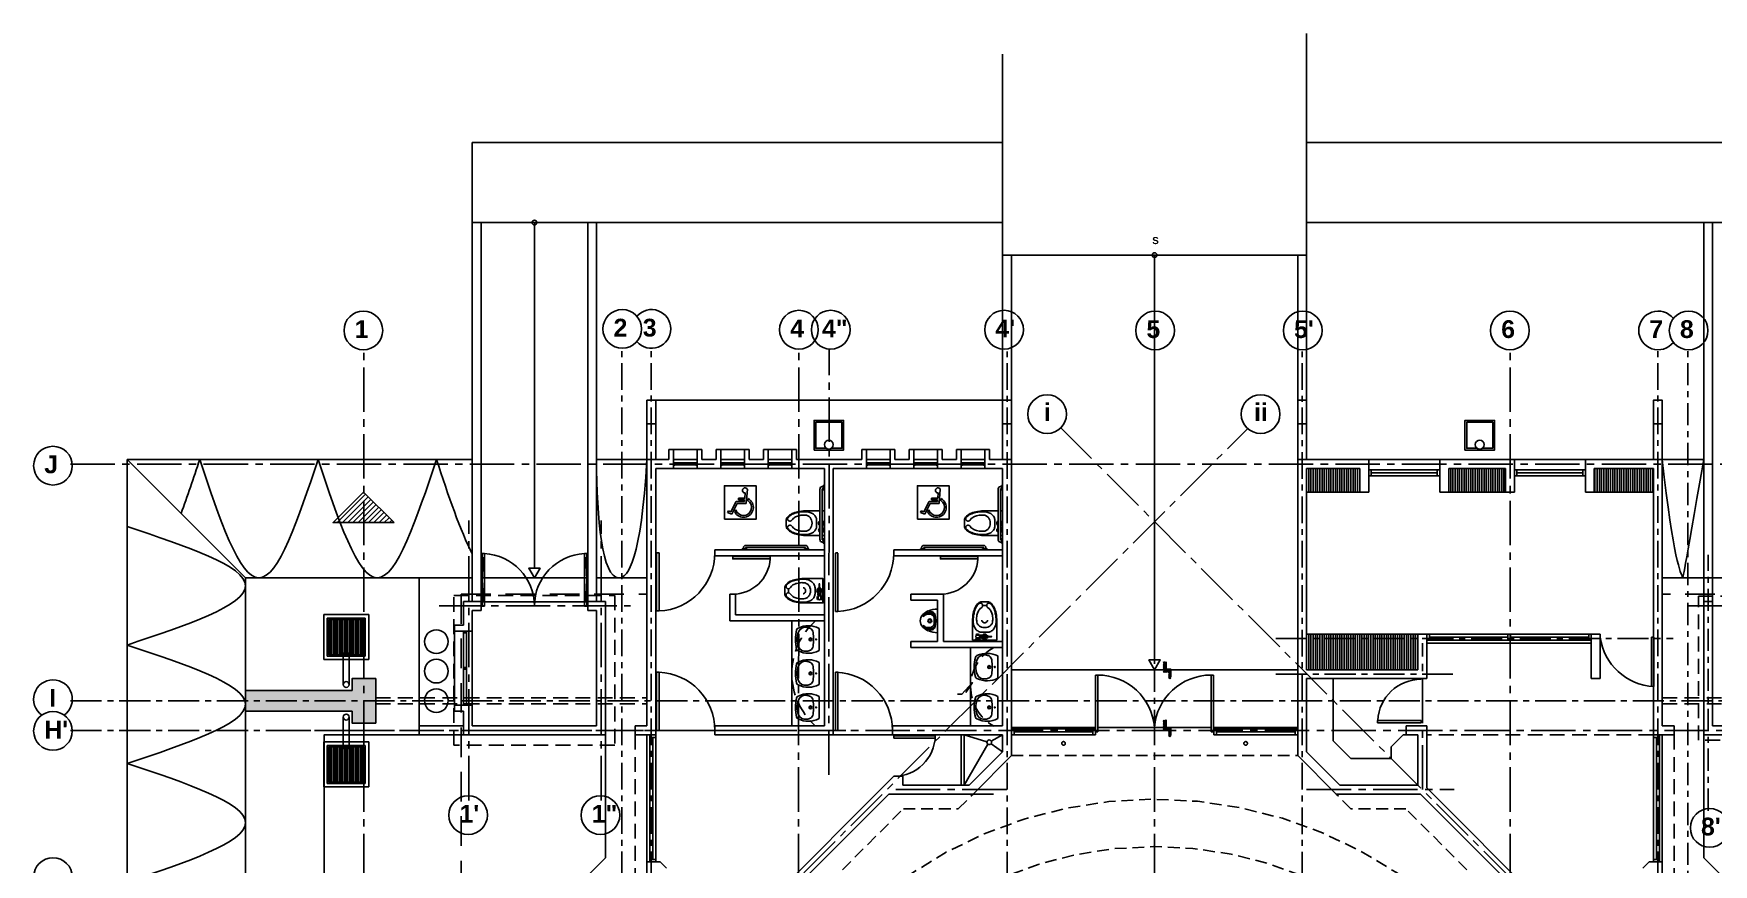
# Model space of a CAD drawing. Extents: x 504.5 to 598.6, y 648.3 to 688.4.
# Drawn here: x 554.2 to 582.58, y 674.32 to 688.35 of the extents above; entities that cross this region are included whole.
import ezdxf

# ---------------------------------------------------------------- set-up
doc = ezdxf.new("R2010")
doc.units = 0
doc.header["$MEASUREMENT"] = 0
for name, pattern in [('CENTER2', [1.125, 0.75, -0.125, 0.125, -0.125]), ('DASHDOTX2', [2, 1, -0.5, 0, -0.5]), ('DASHED2', [0.375, 0.25, -0.125]), ('HIDDEN', [0.375, 0.25, -0.125])]:
    doc.linetypes.add(name, pattern=pattern)
doc.layers.get('0').update_dxf_attribs({"linetype": 'CONTINUOUS'})
for name, color, linetype in [('2', 1, 'CONTINUOUS'), ('4', 3, 'CONTINUOUS'), ('9', 1, 'DASHED2'), ('columnas', 4, 'CONTINUOUS'), ('EJES', 6, 'CENTER2'), ('M-sanitarios', 1, 'CONTINUOUS'), ('METAL', 1, 'CONTINUOUS'), ('MUEBLES', 1, 'CONTINUOUS'), ('paredbaños', 5, 'CONTINUOUS'), ('paredes', 2, 'CONTINUOUS'), ('PROYECCIONES', 6, 'HIDDEN'), ('PUERTAS', 1, 'CONTINUOUS'), ('talud', 5, 'CONTINUOUS'), ('texturas', 6, 'CONTINUOUS'), ('TUBERIA', 7, 'DASHDOTX2'), ('ventana', 1, 'CONTINUOUS'), ('ventanas', 1, 'CONTINUOUS')]:
    doc.layers.add(name, color=color, linetype=linetype)
doc.styles.add('ALR4', font='sanssb__.ttf')

# ---------------------------------------------------------------- blocks, each defined once
blk = doc.blocks.new('LAVATORIO_11')
at = {"color": 0, "linetype": 'ByBlock'}
for p, q in [((0.01, 0), (-0.27, 0)), ((0, 0), (0.291, 0))]:
    blk.add_line(p, q, dxfattribs=at)
for centre, radius in [((0.008, -0.217), 0.0358), ((0.008, -0.217), 0.0267), ((0.008, -0.077), 0.0128)]:
    blk.add_circle(centre, radius, dxfattribs=at)
for centre, radius, start, end in [((0.257, -0.272), 0.593, 152.6954, 205.5583), ((-0.236, -0.272), 0.593, 334.4417, 27.3056), ((-0.108, -0.345), 0.191, 168.0413, 247.6653), ((-0.054, -0.329), 0.242, 152.91, 174.3342), ((-0.146, -0.297), 0.146, 99.4676, 147.8104), ((-0.023, -0.992), 0.852, 87.9529, 99.9832), ((0.033, -0.992), 0.852, 80.0168, 92.0471), ((0.157, -0.297), 0.146, 32.1896, 80.5324), ((0.119, -0.345), 0.191, 292.3347, 11.9587), ((0.065, -0.329), 0.242, 5.6658, 27.09), ((-0.206, -0.49), 0.0809, 207.7138, 249.5405), ((0.01, 0.367), 0.964, 255.2815, 284.7185), ((0.005, 0.037), 0.589, 251.5778, 288.4222), ((0.227, -0.49), 0.0809, 290.4595, 332.2862)]:
    blk.add_arc(centre, radius, start, end, dxfattribs=at)
blk = doc.blocks.new('inod-minusv.')
at = {"layer": 'M-sanitarios'}
for p, q in [((0.037, 0.319), (0.037, 1.331)), ((0.094, 1.369), (0.075, 1.369)), ((0.094, 1.331), (0.075, 1.331)), ((0.075, 0.319), (0.075, 1.331)), ((0.094, 1.312), (0.094, 1.387)), ((0.112, 1.387), (0.094, 1.387)), ((0.112, 1.312), (0.094, 1.312)), ((0.094, 0.319), (0.075, 0.319)), ((0.112, 0.337), (0.094, 0.337)), ((0.094, 0.262), (0.094, 0.337)), ((-0.9, 0.019), (-0.975, 0.019)), ((-0.975, 0), (-0.975, 0.019)), ((-0.956, 0.019), (-0.956, 0.037)), ((-0.056, 0.075), (-0.919, 0.075)), ((-0.919, 0.019), (-0.919, 0.037)), ((-0.056, 0.037), (-0.919, 0.037)), ((-0.9, 0), (-0.9, 0.019)), ((-0.301, 0.081), (-0.289, 0.081)), ((-0.301, 0.031), (-0.289, 0.031)), ((-0.289, 0.075), (-0.289, 0.081)), ((-0.289, 0.078), (-0.277, 0.078)), ((-0.289, 0.031), (-0.289, 0.037)), ((-0.289, 0.035), (-0.277, 0.035)), ((-0.264, 0.081), (-0.277, 0.081)), ((-0.277, 0.075), (-0.277, 0.081)), ((-0.277, 0.031), (-0.277, 0.037)), ((-0.264, 0.031), (-0.277, 0.031)), ((-0.264, 0.075), (-0.264, 0.081)), ((-0.264, 0.078), (-0.194, 0.078)), ((-0.264, 0.031), (-0.264, 0.037)), ((-0.264, 0.035), (-0.194, 0.035)), ((-0.256, 0), (-0.256, 0.012)), ((-0.244, 0.078), (-0.244, 0.09)), ((-0.244, 0.016), (-0.244, 0.035)), ((-0.241, 0.087), (-0.241, 0.092)), ((-0.241, 0.017), (-0.241, 0.028)), ((-0.238, 0.084), (-0.225, 0.084)), ((-0.238, 0.031), (-0.225, 0.031)), ((-0.222, 0.087), (-0.222, 0.097)), ((-0.222, 0.019), (-0.222, 0.028)), ((-0.216, 0.087), (-0.216, 0.097)), ((-0.216, 0.019), (-0.216, 0.028)), ((-0.213, 0.084), (-0.2, 0.084)), ((-0.213, 0.031), (-0.2, 0.031)), ((-0.197, 0.087), (-0.197, 0.092)), ((-0.197, 0.017), (-0.197, 0.028)), ((-0.194, 0.078), (-0.194, 0.09)), ((-0.194, 0.016), (-0.194, 0.035)), ((-0.181, 0), (-0.181, 0.012)), ((-0.075, 0), (-0.075, 0.019)), ((0, 0.019), (-0.075, 0.019)), ((-0.056, 0.019), (-0.056, 0.037)), ((-0.019, 0.019), (-0.019, 0.037)), ((0, 0), (0, 0.019)), ((0.094, 0.281), (0.075, 0.281)), ((0.112, 0.262), (0.094, 0.262)), ((-0.181, 0), (-0.256, 0))]:
    blk.add_line(p, q, dxfattribs=at)
for points in [[(-0.131, 0.322, 0.049648), (-0.144, 0.452, 0.06346), (-0.177, 0.549, 0.103485), (-0.235, 0.624, 0.178458), (-0.288, 0.644), (-0.388, 0.644, 0.178458), (-0.44, 0.624, 0.103485), (-0.498, 0.549, 0.06346), (-0.531, 0.452, 0.049648), (-0.544, 0.322), (-0.544, 0.075)], [(-0.544, 0.322, -0.049648), (-0.531, 0.452, -0.06346), (-0.498, 0.549, -0.103485), (-0.44, 0.624, -0.178458), (-0.388, 0.644), (-0.288, 0.644, -0.178458), (-0.235, 0.624, -0.103485), (-0.177, 0.549, -0.06346), (-0.144, 0.452, -0.049648), (-0.131, 0.322), (-0.131, 0.075)], [(-0.131, 0.037), (-0.131, 0), (-0.544, 0), (-0.544, 0.037, -0.049648)]]:
    blk.add_lwpolyline(points, format="xyb", dxfattribs=at)
blk.add_lwpolyline([(-0.243, 0.615, -0.103485), (-0.188, 0.544, -0.06346), (-0.156, 0.45, -0.049648), (-0.144, 0.322, -0.075858), (-0.155, 0.247, -0.086069), (-0.186, 0.187, -0.105985), (-0.235, 0.145, -0.126201), (-0.288, 0.131), (-0.388, 0.131, -0.126201), (-0.44, 0.145, -0.105985), (-0.489, 0.187, -0.086069), (-0.52, 0.247, -0.075858), (-0.531, 0.322, -0.049648), (-0.519, 0.45, -0.06346), (-0.487, 0.544, -0.103485), (-0.432, 0.615, -0.097511), (-0.418, 0.621, -0.09808), (-0.403, 0.621, -0.098895), (-0.389, 0.615, -0.099479), (-0.378, 0.605, -0.099479), (-0.372, 0.591, -0.098895), (-0.372, 0.575, -0.09808), (-0.378, 0.561, -0.097511), (-0.389, 0.55, 0.102445), (-0.434, 0.504, 0.077884), (-0.463, 0.439, 0.065096), (-0.474, 0.354, 0.024284), (-0.473, 0.322, 0.115331), (-0.463, 0.28, 0.103946), (-0.433, 0.242, 0.091071), (-0.39, 0.218, 0.083675), (-0.338, 0.209, 0.083675), (-0.285, 0.218, 0.091071), (-0.242, 0.242, 0.103946), (-0.212, 0.28, 0.115331), (-0.202, 0.322, 0.024284), (-0.201, 0.354, 0.065096), (-0.212, 0.439, 0.077884), (-0.241, 0.504, 0.102445), (-0.286, 0.55, -0.097511), (-0.297, 0.561, -0.09808), (-0.303, 0.575, -0.098895), (-0.303, 0.591, -0.099479), (-0.297, 0.605, -0.099479), (-0.286, 0.615, -0.098895), (-0.272, 0.621, -0.09808), (-0.257, 0.621, -0.097511)], format="xyb", close=True, dxfattribs=at)
for points in [[(-0.352, 0.075), (-0.35, 0.078), (-0.325, 0.078), (-0.323, 0.075)], [(-0.323, 0.037), (-0.325, 0.035), (-0.35, 0.035), (-0.352, 0.037)]]:
    blk.add_lwpolyline(points, dxfattribs=at)
for centre, radius, start, end in [((0.075, 1.331), 0.0375, 90, 180), ((0.075, 0.319), 0.0375, 180, 270), ((-0.919, 0.037), 0.0375, 90, 180), ((-0.338, 0.056), 0.0437, 25.3769, 154.6231), ((-0.338, 0.056), 0.0438, 205.3769, 334.6231), ((-0.338, 0.056), 0.025, 48.5904, 131.4096), ((-0.338, 0.056), 0.025, 228.5904, 311.4096), ((-0.219, -0.097), 0.116, 71.0754, 108.9246), ((-0.209, 0.056), 0.0406, 147.7958, 152.5136), ((-0.209, 0.056), 0.0406, 207.4864, 212.2042), ((-0.219, 0.044), 0.0531, 61.9275, 118.0725), ((-0.238, 0.087), 0.00312, 180, 270), ((-0.238, 0.028), 0.00313, 90, 180), ((-0.225, 0.087), 0.00312, 270, 0), ((-0.225, 0.028), 0.00313, 0, 90), ((-0.213, 0.087), 0.00312, 180, 270), ((-0.213, 0.028), 0.00312, 90, 180), ((-0.2, 0.087), 0.00313, 270, 360), ((-0.2, 0.028), 0.00312, 360, 90), ((-0.228, 0.056), 0.0406, 27.4869, 32.2048), ((-0.228, 0.056), 0.0406, 327.7952, 332.5131), ((-0.056, 0.037), 0.0375, 0, 90)]:
    blk.add_arc(centre, radius, start, end, dxfattribs=at)
blk = doc.blocks.new('WC-F1-P')
blk.add_line((-1.4, -23.3), (1.4, -23.3))
for points in [[(-8.2, -12.9, 0.049648), (-7.7, -18.1, 0.06346), (-6.4, -22, 0.103485), (-4.1, -25, 0.178458), (-2, -25.8), (2, -25.8, 0.178458), (4.1, -25, 0.103485), (6.4, -22, 0.06346), (7.7, -18.1, 0.049648), (8.2, -12.9), (8.2, 0), (-8.2, 0)], [(3.8, -24.6, 0.103485), (6, -21.8, 0.06346), (7.2, -18, 0.049648), (7.8, -12.9, 0.075858), (7.3, -9.9, 0.086069), (6.1, -7.5, 0.105985), (4.1, -5.8, 0.126201), (2, -5.3), (-2, -5.3, 0.126201), (-4.1, -5.8, 0.105985), (-6.1, -7.5, 0.086069), (-7.3, -9.9, 0.075858), (-7.8, -12.9, 0.049648), (-7.2, -18, 0.06346), (-6, -21.8, 0.103485), (-3.8, -24.6, 0.097511), (-3.2, -24.8, 0.09808), (-2.6, -24.8, 0.098895), (-2, -24.6, 0.099479), (-1.6, -24.2, 0.099479), (-1.4, -23.6, 0.098895), (-1.4, -23, 0.09808), (-1.6, -22.5, 0.097511), (-2, -22, -0.102445), (-3.9, -20.2, -0.077884), (-5, -17.5, -0.065096), (-5.5, -14.2, -0.024284), (-5.4, -12.9, -0.115331), (-5, -11.2, -0.103946), (-3.8, -9.7, -0.091071), (-2.1, -8.7, -0.083675), (0, -8.4, -0.083675), (2.1, -8.7, -0.091071), (3.8, -9.7, -0.103946), (5, -11.2, -0.115331), (5.4, -12.9, -0.024284), (5.5, -14.2, -0.065096), (5, -17.5, -0.077884), (3.9, -20.2, -0.102445), (2, -22, 0.097511), (1.6, -22.5, 0.09808), (1.4, -23, 0.098895), (1.4, -23.6, 0.099479), (1.6, -24.2, 0.099479), (2, -24.6, 0.098895), (2.6, -24.8, 0.09808), (3.2, -24.8, 0.097511)]]:
    blk.add_lwpolyline(points, format="xyb", close=True)
blk.add_lwpolyline([(-2, -13.4, -0.111064), (-1.9, -12.8, -0.102841), (-1.4, -12.2, -0.093011), (-0.8, -11.8, -0.087082), (0, -11.7, -0.087082), (0.8, -11.8, -0.093011), (1.4, -12.2, -0.102841), (1.9, -12.8, -0.111064), (2, -13.4, -0.111064)], format="xyb")
blk.add_circle((0, -2.3), 1)
blk = doc.blocks.new('FVALV1-P')
for p, q in [((-2.4, 0.1), (-4.6, 0.1)), ((-2.3, 0.6), (-2.3, -0.6)), ((-2.3, 0.6), (-1.6, 0.6)), ((1.4, 1), (1.9, 1)), ((1.9, 1), (1.9, -1)), ((1.9, 0.9), (2.4, 0.9)), ((2.9, 1), (2.4, 1)), ((2.4, 1), (2.4, -1)), ((2.9, 0), (2.4, 0)), ((2.9, 1), (2.9, -1)), ((2.9, 0.9), (5.8, 0.9)), ((6.2, 2.2), (3.2, 2.2)), ((3.2, 2.2), (3.2, 1.8)), ((3.8, 1.6), (3.8, 0.9)), ((3.9, 1.6), (3.9, 1.1)), ((4, 1), (4.5, 1)), ((4.6, 1.5), (4.6, 1.1)), ((4.9, 1.5), (4.9, 1.1)), ((5, 1), (5.5, 1)), ((5.6, 1.6), (5.6, 1.1)), ((5.8, 1.6), (5.8, 0.9)), ((6.2, 2.2), (6.2, 1.8)), ((-2.4, -0.1), (-4.6, -0.1)), ((-2.3, -0.6), (-1.6, -0.6)), ((1.4, -1), (1.9, -1)), ((1.9, -0.9), (2.4, -0.9)), ((2.9, -1), (2.4, -1)), ((2.9, -0.9), (5.8, -0.9)), ((3.8, -0.9), (3.8, -1.4)), ((3.9, -1.2), (3.9, -1.4)), ((4, -1.1), (4.5, -1.1)), ((4.6, -1.2), (4.6, -1.6)), ((4.9, -1.2), (4.9, -1.6)), ((5, -1.1), (5.5, -1.1)), ((5.6, -1.2), (5.6, -1.4)), ((5.8, -0.9), (5.8, -1.4))]:
    blk.add_line(p, q)
blk.add_lwpolyline([(1, 0), (0.5, 0.9), (-0.5, 0.9), (-1, 0), (-0.5, -0.9), (0.5, -0.9)], close=True)
for radius in [1.75, 1, 0.342]:
    blk.add_circle((0, 0), radius)
for centre, radius, start, end in [((-4.6, 0), 0.125, 90, 270), ((-2.4, 0.2), 0.125, 270, 360), ((4.8, 6.1), 4.63, 251.0754, 288.9246), ((5.1, 0), 1.63, 147.7958, 212.2042), ((4, 1.1), 0.125, 180, 270), ((4.5, 1.1), 0.125, 270, 360), ((5, 1.1), 0.125, 180, 270), ((5.5, 1.1), 0.125, 270, 360), ((4.4, 0), 1.62, 327.7952, 32.2048), ((-2.4, -0.3), 0.125, 0, 90), ((4.8, 0.5), 2.12, 241.9275, 298.0725), ((4, -1.2), 0.125, 90, 180), ((4.5, -1.2), 0.125, 0, 90), ((5, -1.2), 0.125, 90, 180), ((5.5, -1.2), 0.125, 0, 90)]:
    blk.add_arc(centre, radius, start, end)
blk = doc.blocks.new('fluxometro')
at = {"xscale": 0.02499999999997726, "yscale": 0.02499999999997726, "zscale": 0.02499999999997726, "rotation": 180}
for name, p in [('WC-F1-P', (0, 0)), ('FVALV1-P', (0, 0.058))]:
    blk.add_blockref(name, p, dxfattribs=at)
blk = doc.blocks.new('mingitorio')
at = {"layer": 'M-sanitarios'}
for p, q in [((-0.2, 0), (0, 0)), ((0.2, 0), (0, 0)), ((-0.017, -0.059), (-0.017, -0.039)), ((-0.017, -0.039), (0.017, -0.039)), ((-0.017, -0.059), (0.017, -0.059)), ((0.017, -0.059), (0.017, -0.039))]:
    blk.add_line(p, q, dxfattribs=at)
for centre, radius, start, end in [((0.2, 0), 0.4, 180, 202.7554), ((-0.2, 0), 0.4, 337.2446, 0), ((0.108, -0.039), 0.3, 202.7554, 224.0645), ((-0.079, -0.112), 0.075, 100.2235, 201.4058), ((0.074, -0.052), 0.24, 201.4058, 228.8431), ((0.014, -0.126), 0.145, 169.5329, 234.3331), ((-0.054, -0.113), 0.075, 105.5014, 169.5329), ((-0.015, -0.141), 0.1, 162.0283, 180.7764), ((0.085, -0.14), 0.2, 180.7764, 192.5159), ((-0.034, -0.135), 0.08, 85.5164, 162.0283), ((-0.012, -0.162), 0.1, 192.5159, 233.4907), ((0, -0.143), 0.15, 224.0645, 270), ((0, -0.55), 0.52, 90, 100.2235), ((-0.042, -0.156), 0.12, 78.4942, 105.5014), ((0, -0.13), 0.0325, 90, 270), ((0, 0.293), 0.35, 265.5164, 267.216), ((0, -0.13), 0.025, 90, 270), ((-0.017, -0.033), 0.006, 258.4942, 270), ((0, -0.55), 0.52, 79.7765, 90), ((0, -0.13), 0.0325, 270, 90), ((0, -0.13), 0.025, 270, 90), ((0, -0.143), 0.15, 270, 315.9355), ((0.042, -0.156), 0.12, 74.4986, 102.0896), ((0, 0.293), 0.35, 272.784, 274.4836), ((0.034, -0.135), 0.08, 17.9717, 94.4836), ((-0.014, -0.126), 0.145, 305.6669, 10.4671), ((0.012, -0.162), 0.1, 306.5093, 347.4841), ((0.054, -0.113), 0.075, 10.4671, 74.4986), ((-0.074, -0.052), 0.24, 311.1569, 338.5942), ((0.079, -0.112), 0.075, 338.5942, 79.7765), ((-0.108, -0.039), 0.3, 315.9355, 337.2446), ((0.015, -0.141), 0.1, 359.2236, 17.9717), ((-0.085, -0.14), 0.2, 347.4841, 359.2236)]:
    blk.add_arc(centre, radius, start, end, dxfattribs=at)

msp = doc.modelspace()

# ---------------------------------------------------------------- hatches: boundary and pattern name
at = {"layer": '2'}
h = msp.add_hatch(dxfattribs=at)
h.set_pattern_fill('ANSI31', color=256, scale=0.5, angle=-180, style=0)
h.set_pattern_definition([(225, (1097.78487, 1335.40207), (0.044194174, -0.044194174), [])])
h.paths.add_polyline_path([(560.287, 680.094), (559.772, 680.609), (559.257, 680.094)])
h = msp.add_hatch(dxfattribs=at)
h.set_pattern_fill('ANSI31', color=256, scale=0.1, style=0)
h.set_pattern_definition([(45, (47.886859, 0.981306), (-0.00883883476, 0.00883883476), [])])
edge = h.paths.add_edge_path()
edge.add_line((573.413, 677.495), (573.413, 677.613))
edge.add_line((573.413, 677.613), (573.335, 677.613))
edge.add_line((573.335, 677.613), (573.335, 677.742))
edge.add_line((573.335, 677.742), (573.285, 677.742))
edge.add_line((573.285, 677.742), (573.285, 677.563))
edge.add_line((573.285, 677.563), (573.376, 677.563))
edge.add_line((573.376, 677.563), (573.376, 677.457))
edge.add_line((573.376, 677.457), (573.413, 677.457))
edge.add_line((573.413, 677.457), (573.413, 677.523))
h = msp.add_hatch(dxfattribs=at)
h.set_pattern_fill('ANSI31', color=256, scale=0.1, style=0)
h.set_pattern_definition([(45, (47.886859, 0), (-0.00883883476, 0.00883883476), [])])
edge = h.paths.add_edge_path()
edge.add_line((573.413, 676.513), (573.413, 676.632))
edge.add_line((573.413, 676.632), (573.335, 676.632))
edge.add_line((573.335, 676.632), (573.335, 676.76))
edge.add_line((573.335, 676.76), (573.285, 676.76))
edge.add_line((573.285, 676.76), (573.285, 676.582))
edge.add_line((573.285, 676.582), (573.376, 676.582))
edge.add_line((573.376, 676.582), (573.376, 676.476))
edge.add_line((573.376, 676.476), (573.413, 676.476))
edge.add_line((573.413, 676.476), (573.413, 676.542))
at = {"layer": 'texturas'}
h = msp.add_hatch(dxfattribs=at)
h.set_pattern_fill('LINE,_O', color=256, scale=0.3, angle=90)
h.set_pattern_definition([(90, (-479.65717, -568.654728), (-0.0375, 2e-18), [])])
h.paths.add_polyline_path([(581.568, 680.61), (581.568, 681.01), (580.568, 681.01), (580.568, 680.61)])
h.paths.add_polyline_path([(579.068, 680.61), (579.068, 681.01), (578.108, 681.01), (578.108, 680.61)])
h.paths.add_polyline_path([(576.608, 680.61), (576.608, 681.01), (575.708, 681.01), (575.708, 680.61)])
h.paths.add_polyline_path([(575.708, 678.21), (575.708, 678.06), (575.708, 677.61), (577.588, 677.61), (577.588, 678.21)])
h = msp.add_hatch(color=253, dxfattribs=at)
h.paths.add_polyline_path([(559.778, 677.46), (559.578, 677.46), (559.578, 677.26), (557.778, 677.26), (557.778, 677.085), (559.778, 677.085)])
h.paths.add_polyline_path([(559.978, 677.46), (559.778, 677.46), (559.778, 677.085), (559.978, 677.085)])
h.paths.add_polyline_path([(559.978, 677.085), (559.778, 677.085), (559.778, 676.71), (559.978, 676.71)])
h.paths.add_polyline_path([(559.778, 677.085), (557.778, 677.085), (557.778, 676.91), (559.578, 676.91), (559.578, 676.71), (559.778, 676.71)])
msp.add_hatch(color=253, dxfattribs=at).paths.add_polyline_path([(559.978, 677.085), (559.778, 677.085), (559.778, 676.71), (559.978, 676.71)])

# ---------------------------------------------------------------- linework, layer by layer
at = {"layer": '2'}
msp.add_line((570.07, 675.51), (570.417, 675.51), dxfattribs=at)
for points in [[(573.413, 677.482), (573.413, 677.617), (573.335, 677.617), (573.335, 677.745)], [(569.807, 677.195), (569.884, 677.195), (570.059, 677.392), (569.95, 677.227)], [(573.413, 676.501), (573.413, 676.635), (573.335, 676.635), (573.335, 676.763)], [(566.313, 657.143), (559.108, 657.143), (559.108, 676.511), (561.469, 676.511)]]:
    msp.add_lwpolyline(points, dxfattribs=at)
for centre in [(559.768, 683.338), (564.143, 683.364), (567.128, 683.351), (567.666, 683.351), (570.596, 683.351), (573.148, 683.338), (575.643, 683.338), (579.143, 683.338), (582.163, 683.338), (571.323, 681.925), (574.93, 681.925), (554.523, 681.055), (554.523, 676.576), (561.539, 675.155), (563.775, 675.155), (582.519, 674.939), (554.523, 674.109)]:
    msp.add_circle(centre, 0.327, dxfattribs=at)
for centre, start, end in [((564.637, 683.364), 221.0636, 138.9364), ((581.647, 683.338), 37.9369, 322.0631), ((554.523, 677.112), 304.8446, 235.1554)]:
    msp.add_arc(centre, 0.327, start, end, dxfattribs=at)
at = {"layer": '4'}
msp.add_lwpolyline([(560.287, 680.094), (559.772, 680.609), (559.257, 680.094), (560.287, 680.094)], dxfattribs=at)
at = {"layer": '9'}
for points in [[(561.298, 678.863), (564.016, 678.863), (564.016, 676.336), (561.298, 676.336)], [(582.327, 678.849), (584.943, 678.849), (584.943, 676.418), (582.327, 676.418)]]:
    msp.add_lwpolyline(points, close=True, dxfattribs=at)
at = {"layer": 'columnas'}
msp.add_lwpolyline([(557.778, 677.26), (557.778, 676.91), (559.578, 676.91), (559.578, 676.71), (559.978, 676.71), (559.978, 677.46), (559.578, 677.46), (559.578, 677.26), (557.778, 677.26)], dxfattribs=at)
at = {"layer": 'EJES'}
for p, q in [((559.778, 649.338), (559.778, 683.009)), ((567.106, 649.338), (567.127, 683.009)), ((567.634, 675.834), (567.639, 683.009)), ((579.149, 649.338), (579.149, 683.009)), ((562.437, 669.407), (574.712, 681.682)), ((584.004, 669.245), (571.554, 681.694)), ((554.819, 681.081), (591.526, 681.081)), ((561.55, 675.404), (561.55, 680.127)), ((563.786, 675.404), (563.786, 680.127)), ((561.051, 678.688), (564.282, 678.688)), ((582.149, 678.69), (585.562, 678.69)), ((577.663, 675.585), (577.663, 678.06)), ((558.128, 676.585), (591.526, 676.585)), ((573.139, 649.338), (573.139, 676.56)), ((570.639, 675.585), (568.709, 675.585)), ((575.708, 675.585), (578.199, 675.585))]:
    msp.add_line(p, q, dxfattribs=at)
at = {"layer": 'EJES', "ltscale": 0.6}
for p, q in [((564.136, 649.338), (564.136, 683.009)), ((564.634, 649.338), (564.634, 683.009)), ((570.645, 674.085), (570.645, 683.009)), ((575.633, 674.085), (575.633, 683.009)), ((581.643, 649.338), (581.643, 683.009))]:
    msp.add_line(p, q, dxfattribs=at)
at = {"layer": 'EJES', "ltscale": 0.5}
for p, q in [((573.139, 676.56), (573.139, 683.009)), ((582.149, 649.338), (582.149, 683.009)), ((582.494, 675.227), (582.494, 679.552))]:
    msp.add_line(p, q, dxfattribs=at)
at = {"layer": 'EJES', "ltscale": 0.7}
for p, q in [((575.187, 678.136), (581.901, 678.136)), ((575.187, 677.532), (578.178, 677.532)), ((554.819, 677.085), (591.526, 677.085)), ((554.819, 676.585), (568.137, 676.585))]:
    msp.add_line(p, q, dxfattribs=at)
at = {"layer": 'M-sanitarios', "color": 5}
for p, q in [((565.87, 680.716), (566.405, 680.716)), ((565.87, 680.15), (565.87, 680.716)), ((566.405, 680.716), (566.405, 680.15)), ((569.13, 680.716), (569.666, 680.716)), ((569.13, 680.15), (569.13, 680.716)), ((569.666, 680.716), (569.666, 680.15)), ((566.405, 680.15), (565.87, 680.15)), ((569.666, 680.15), (569.13, 680.15))]:
    msp.add_line(p, q, dxfattribs=at)
at = {"layer": 'M-sanitarios'}
for p, q in [((566.068, 680.448), (565.979, 680.274)), ((566.086, 680.418), (565.993, 680.235)), ((566.209, 680.448), (566.068, 680.448)), ((566.236, 680.418), (566.086, 680.418)), ((566.108, 680.507), (566.214, 680.507)), ((566.108, 680.478), (566.108, 680.507)), ((566.211, 680.478), (566.108, 680.478)), ((566.211, 680.478), (566.209, 680.448)), ((566.222, 680.597), (566.214, 680.507)), ((566.257, 680.656), (566.236, 680.418)), ((566.27, 680.499), (566.267, 680.466)), ((569.328, 680.448), (569.24, 680.274)), ((569.347, 680.418), (569.254, 680.235)), ((569.469, 680.448), (569.328, 680.448)), ((569.496, 680.418), (569.347, 680.418)), ((569.368, 680.507), (569.474, 680.507)), ((569.368, 680.478), (569.368, 680.507)), ((569.472, 680.478), (569.368, 680.478)), ((569.472, 680.478), (569.469, 680.448)), ((569.482, 680.597), (569.474, 680.507)), ((569.517, 680.656), (569.496, 680.418)), ((569.53, 680.499), (569.527, 680.466)), ((565.936, 680.293), (565.924, 680.266)), ((565.993, 680.235), (565.924, 680.266)), ((565.979, 680.274), (565.936, 680.293)), ((566.061, 680.309), (566.043, 680.274)), ((569.196, 680.293), (569.184, 680.266)), ((569.254, 680.235), (569.184, 680.266)), ((569.24, 680.274), (569.196, 680.293)), ((569.321, 680.309), (569.303, 680.274))]:
    msp.add_line(p, q, dxfattribs=at)
at = {"layer": 'M-sanitarios', "color": 5}
for points in [[(565.87, 680.15), (566.405, 680.15), (566.405, 680.716), (565.87, 680.716)], [(569.13, 680.15), (569.666, 680.15), (569.666, 680.716), (569.13, 680.716)]]:
    msp.add_lwpolyline(points, close=True, dxfattribs=at)
at = {"layer": 'M-sanitarios'}
for centre, radius, start, end in [((566.192, 680.351), 0.167, 207.3641, 62.1174), ((566.192, 680.351), 0.137, 197.841, 56.7605), ((566.217, 680.639), 0.0428, 23.4068, 275.6026), ((569.452, 680.351), 0.167, 207.3641, 62.1174), ((569.452, 680.351), 0.137, 197.841, 56.7605), ((569.478, 680.639), 0.0428, 23.4068, 275.6026)]:
    msp.add_arc(centre, radius, start, end, dxfattribs=at)
at = {"layer": 'METAL'}
for centre in [(567.634, 681.41), (578.633, 681.41)]:
    msp.add_circle(centre, 0.075, dxfattribs=at)
at = {"layer": 'MUEBLES'}
for p, q in [((576.608, 680.61), (575.708, 680.61)), ((579.068, 680.61), (578.108, 680.61)), ((580.568, 680.61), (581.568, 680.61)), ((567.009, 678.435), (567.009, 676.66)), ((577.588, 678.21), (575.708, 678.21)), ((570.03, 677.985), (570.03, 676.66)), ((576.158, 677.46), (576.158, 676.408)), ((569.87, 676.51), (569.87, 675.66)), ((570.306, 676.395), (569.92, 676.51)), ((569.92, 676.51), (569.92, 675.66)), ((570.379, 676.403), (570.57, 676.51)), ((577.338, 676.51), (577.138, 676.31)), ((577.388, 676.51), (577.338, 676.51)), ((570.321, 676.352), (569.92, 675.66)), ((570.376, 676.361), (570.57, 676.222)), ((576.457, 676.11), (576.158, 676.408)), ((577.138, 676.31), (577.138, 676.11)), ((576.457, 676.11), (577.138, 676.11))]:
    msp.add_line(p, q, dxfattribs=at)
for centre, radius in [((561.001, 678.084), 0.2), ((561.001, 677.586), 0.2), ((561.001, 677.088), 0.2), ((570.344, 676.384), 0.0394)]:
    msp.add_circle(centre, radius, dxfattribs=at)
at = {"layer": 'paredbaños'}
for p, q in [((567.559, 679.635), (565.709, 679.635)), ((565.709, 679.535), (565.709, 679.635)), ((570.57, 679.635), (568.73, 679.635)), ((568.73, 679.535), (568.73, 679.635)), ((567.559, 679.535), (565.709, 679.535)), ((570.57, 679.535), (568.73, 679.535)), ((566.059, 678.885), (565.959, 678.885)), ((565.959, 678.885), (565.959, 678.435)), ((566.059, 678.885), (566.059, 678.535)), ((569.02, 678.885), (569.02, 678.785)), ((569.57, 678.885), (569.02, 678.885)), ((569.47, 678.785), (569.02, 678.785)), ((569.47, 678.785), (569.47, 678.085)), ((569.57, 678.885), (569.57, 678.085)), ((567.559, 678.435), (565.959, 678.435)), ((567.559, 678.535), (566.059, 678.535)), ((569.02, 678.085), (569.02, 677.985)), ((569.47, 678.085), (569.02, 678.085)), ((570.57, 677.985), (569.02, 677.985)), ((570.57, 678.085), (569.57, 678.085))]:
    msp.add_line(p, q, dxfattribs=at)
at = {"layer": 'paredes', "color": 5}
for p, q in [((564.559, 682.16), (564.709, 682.16)), ((581.568, 681.16), (581.568, 682.16)), ((581.718, 681.16), (581.718, 682.16)), ((575.558, 681.16), (575.558, 681.76)), ((575.708, 681.16), (575.708, 681.76))]:
    msp.add_line(p, q, dxfattribs=at)
at = {"layer": 'paredes'}
for p, q in [((564.929, 681.16), (564.929, 681.33)), ((564.929, 681.33), (565.009, 681.33)), ((565.009, 681.16), (565.009, 681.33)), ((565.409, 681.16), (565.409, 681.33)), ((565.409, 681.33), (565.489, 681.33)), ((565.489, 681.16), (565.489, 681.33)), ((565.729, 681.16), (565.729, 681.33)), ((565.729, 681.33), (565.809, 681.33)), ((565.809, 681.16), (565.809, 681.33)), ((566.209, 681.16), (566.209, 681.33)), ((566.209, 681.33), (566.289, 681.33)), ((566.289, 681.16), (566.289, 681.33)), ((566.529, 681.16), (566.529, 681.33)), ((566.529, 681.33), (566.609, 681.33)), ((566.609, 681.16), (566.609, 681.33)), ((567.009, 681.16), (567.009, 681.33)), ((567.009, 681.33), (567.089, 681.33)), ((567.089, 681.16), (567.089, 681.33)), ((568.19, 681.16), (568.19, 681.33)), ((568.19, 681.33), (568.27, 681.33)), ((568.27, 681.16), (568.27, 681.33)), ((568.67, 681.16), (568.67, 681.33)), ((568.67, 681.33), (568.75, 681.33)), ((568.75, 681.16), (568.75, 681.33)), ((568.99, 681.16), (568.99, 681.33)), ((568.99, 681.33), (569.07, 681.33)), ((569.07, 681.16), (569.07, 681.33)), ((569.47, 681.16), (569.47, 681.33)), ((569.47, 681.33), (569.55, 681.33)), ((569.55, 681.16), (569.55, 681.33)), ((569.79, 681.16), (569.79, 681.33)), ((569.79, 681.33), (569.87, 681.33)), ((569.87, 681.16), (569.87, 681.33)), ((570.27, 681.16), (570.27, 681.33)), ((570.27, 681.33), (570.35, 681.33)), ((570.35, 681.16), (570.35, 681.33)), ((564.929, 681.16), (564.559, 681.16)), ((564.559, 681.16), (564.559, 676.66)), ((565.009, 681.01), (564.709, 681.01)), ((564.709, 681.01), (564.709, 676.51)), ((565.009, 681.01), (565.009, 681.16)), ((565.409, 681.01), (565.409, 681.16)), ((565.809, 681.01), (565.409, 681.01)), ((565.729, 681.16), (565.489, 681.16)), ((565.809, 681.01), (565.809, 681.16)), ((565.809, 681.01), (565.809, 681.16)), ((566.209, 681.01), (566.209, 681.16)), ((566.209, 681.01), (566.209, 681.16)), ((566.609, 681.01), (566.209, 681.01)), ((566.529, 681.16), (566.289, 681.16)), ((566.609, 681.01), (566.609, 681.16)), ((567.009, 681.01), (567.009, 681.16)), ((567.559, 681.01), (567.009, 681.01)), ((568.19, 681.16), (567.089, 681.16)), ((567.559, 681.01), (567.559, 676.66)), ((568.27, 681.01), (567.709, 681.01)), ((567.709, 681.01), (567.709, 676.51)), ((568.27, 681.01), (568.27, 681.16)), ((568.67, 681.01), (568.67, 681.16)), ((569.07, 681.01), (568.67, 681.01)), ((568.99, 681.16), (568.75, 681.16)), ((569.07, 681.01), (569.07, 681.16)), ((569.07, 681.01), (569.07, 681.16)), ((569.47, 681.01), (569.47, 681.16)), ((569.47, 681.01), (569.47, 681.16)), ((569.87, 681.01), (569.47, 681.01)), ((569.79, 681.16), (569.55, 681.16)), ((569.87, 681.01), (569.87, 681.16)), ((570.27, 681.01), (570.27, 681.16)), ((570.57, 681.01), (570.27, 681.01)), ((570.72, 681.16), (570.35, 681.16)), ((570.57, 681.01), (570.57, 676.66)), ((570.72, 681.16), (570.72, 676.16)), ((575.558, 681.16), (576.758, 681.16)), ((575.558, 681.16), (575.558, 676.16)), ((575.708, 681.01), (576.608, 681.01)), ((575.708, 681.01), (575.708, 678.06)), ((576.608, 681.01), (576.608, 680.61)), ((576.758, 681.16), (576.758, 680.61)), ((577.958, 681.16), (579.218, 681.16)), ((577.958, 681.16), (577.958, 680.61)), ((578.108, 681.01), (578.108, 680.61)), ((578.108, 681.01), (579.068, 681.01)), ((579.068, 681.01), (579.068, 680.61)), ((579.218, 681.16), (579.218, 680.61)), ((580.418, 681.16), (581.718, 681.16)), ((580.418, 681.16), (580.418, 680.61)), ((580.568, 681.01), (580.568, 680.61)), ((580.568, 681.01), (581.568, 681.01)), ((581.568, 681.01), (581.568, 676.51)), ((581.718, 681.16), (581.718, 676.66)), ((576.608, 680.61), (576.758, 680.61)), ((577.958, 680.61), (578.108, 680.61)), ((579.068, 680.61), (579.218, 680.61)), ((580.418, 680.61), (580.568, 680.61)), ((561.459, 678.36), (561.459, 678.76)), ((561.759, 678.76), (561.459, 678.76)), ((561.759, 678.76), (561.609, 678.76)), ((561.759, 678.76), (561.759, 678.61)), ((563.559, 678.76), (563.559, 678.61)), ((563.859, 678.76), (563.559, 678.76)), ((563.859, 676.51), (563.859, 678.76)), ((582.418, 678.76), (582.568, 678.76)), ((582.418, 676.51), (582.418, 678.76)), ((582.568, 676.66), (582.568, 678.76)), ((561.759, 678.61), (561.609, 678.61)), ((561.609, 678.26), (561.609, 678.61)), ((563.709, 678.61), (563.559, 678.61)), ((563.709, 676.66), (563.709, 678.61)), ((561.309, 678.26), (561.309, 678.36)), ((561.459, 678.36), (561.309, 678.36)), ((561.609, 678.26), (561.309, 678.26)), ((577.588, 678.21), (577.738, 678.21)), ((577.588, 677.61), (577.588, 678.21)), ((577.738, 677.46), (577.738, 678.21)), ((580.518, 678.21), (580.668, 678.21)), ((580.518, 677.46), (580.518, 678.21)), ((580.668, 678.21), (580.668, 677.46)), ((575.708, 678.06), (575.708, 677.61)), ((577.588, 677.61), (575.708, 677.61)), ((577.738, 677.46), (575.708, 677.46)), ((575.708, 677.46), (575.708, 676.222)), ((580.518, 677.46), (580.668, 677.46)), ((561.309, 676.91), (561.309, 677.01)), ((561.609, 677.01), (561.309, 677.01)), ((561.609, 676.66), (561.609, 677.01)), ((561.459, 676.91), (561.309, 676.91)), ((561.459, 676.51), (561.459, 676.91)), ((563.859, 676.51), (561.459, 676.51)), ((563.709, 676.66), (561.609, 676.66)), ((564.359, 676.66), (564.359, 676.51)), ((564.559, 676.66), (564.359, 676.66)), ((564.709, 676.51), (564.359, 676.51)), ((567.559, 676.66), (565.709, 676.66)), ((565.709, 676.66), (565.709, 676.51)), ((567.629, 676.51), (565.709, 676.51)), ((567.559, 676.51), (567.709, 676.51)), ((568.709, 676.66), (568.709, 676.51)), ((568.709, 676.66), (570.57, 676.66)), ((570.57, 676.51), (568.709, 676.51)), ((570.57, 676.51), (570.57, 676.222)), ((577.388, 676.51), (577.388, 676.66)), ((577.738, 676.66), (577.388, 676.66)), ((577.388, 676.51), (577.588, 676.51)), ((577.738, 676.66), (577.588, 676.66)), ((577.588, 676.51), (577.588, 675.66)), ((577.738, 676.66), (577.738, 675.616)), ((581.568, 676.51), (581.918, 676.51)), ((581.718, 676.66), (581.918, 676.66)), ((581.918, 676.66), (581.918, 676.51)), ((582.418, 676.51), (584.818, 676.51)), ((582.568, 676.66), (584.668, 676.66)), ((570.007, 675.66), (570.57, 676.222)), ((570.07, 675.51), (570.72, 676.16)), ((576.208, 675.51), (575.558, 676.16)), ((576.27, 675.66), (575.708, 676.222)), ((565.638, 672.715), (568.733, 675.81)), ((568.883, 675.81), (568.733, 675.81)), ((568.883, 675.81), (568.883, 675.66)), ((570.007, 675.66), (568.883, 675.66)), ((576.27, 675.66), (577.588, 675.66)), ((580.639, 672.715), (577.738, 675.616)), ((565.744, 672.609), (568.645, 675.51)), ((570.07, 675.51), (568.645, 675.51)), ((576.208, 675.51), (577.632, 675.51)), ((580.533, 672.609), (577.632, 675.51)), ((564.559, 674.364), (564.559, 674.142)), ((564.782, 674.364), (564.559, 674.364)), ((564.888, 674.258), (564.782, 674.364)), ((581.39, 674.258), (581.496, 674.364)), ((581.496, 674.364), (581.718, 674.364)), ((581.718, 674.364), (581.718, 674.142))]:
    msp.add_line(p, q, dxfattribs=at)
at = {"layer": 'paredes', "color": 1}
for p, q in [((565.009, 681.33), (565.409, 681.33)), ((565.809, 681.33), (566.209, 681.33)), ((566.609, 681.33), (567.009, 681.33)), ((568.27, 681.33), (568.67, 681.33)), ((569.07, 681.33), (569.47, 681.33)), ((569.87, 681.33), (570.27, 681.33)), ((565.409, 681.16), (565.009, 681.16)), ((565.009, 681.01), (565.409, 681.01)), ((566.209, 681.16), (565.809, 681.16)), ((565.809, 681.01), (566.209, 681.01)), ((567.009, 681.16), (566.609, 681.16)), ((566.609, 681.01), (567.009, 681.01)), ((568.67, 681.16), (568.27, 681.16)), ((568.27, 681.01), (568.67, 681.01)), ((569.47, 681.16), (569.07, 681.16)), ((569.07, 681.01), (569.47, 681.01)), ((570.27, 681.16), (569.87, 681.16)), ((569.87, 681.01), (570.27, 681.01)), ((561.814, 678.755), (563.504, 678.755))]:
    msp.add_line(p, q, dxfattribs=at)
at = {"layer": 'paredes'}
for points in [[(564.559, 681.76), (564.709, 681.76), (564.709, 682.16), (564.559, 682.16)], [(570.57, 681.76), (570.72, 681.76), (570.72, 682.16), (570.57, 682.16)], [(575.558, 681.76), (575.708, 681.76), (575.708, 682.16), (575.558, 682.16)], [(581.568, 681.76), (581.718, 681.76), (581.718, 682.16), (581.568, 682.16)]]:
    msp.add_lwpolyline(points, close=True, dxfattribs=at)
at = {"layer": 'PROYECCIONES', "color": 3, "ltscale": 2}
for p, q in [((561.421, 678.885), (561.421, 657.264)), ((561.421, 678.885), (564.559, 678.885)), ((584.857, 678.885), (581.718, 678.885))]:
    msp.add_line(p, q, dxfattribs=at)
at = {"layer": 'PROYECCIONES'}
for p, q in [((559.978, 677.135), (564.559, 677.135)), ((559.978, 677.035), (564.559, 677.035)), ((581.718, 677.135), (586.299, 677.135)), ((581.718, 677.035), (586.299, 677.035)), ((564.359, 676.51), (564.359, 673.942)), ((581.568, 676.51), (577.738, 676.51)), ((581.918, 676.51), (581.918, 673.942))]:
    msp.add_line(p, q, dxfattribs=at)
at = {"layer": 'PROYECCIONES', "ltscale": 0.8}
msp.add_line((570.72, 676.16), (575.558, 676.16), dxfattribs=at)
at = {"layer": 'PROYECCIONES', "color": 1, "ltscale": 0.8}
for p, q in [((569.822, 675.262), (570.07, 675.51)), ((576.456, 675.262), (576.208, 675.51)), ((564.68, 671.05), (568.893, 675.262)), ((568.893, 675.262), (569.822, 675.262)), ((577.385, 675.262), (576.456, 675.262)), ((581.598, 671.05), (577.385, 675.262))]:
    msp.add_line(p, q, dxfattribs=at)
at = {"layer": 'PROYECCIONES', "color": 1}
for centre in [(571.6, 676.366), (574.678, 676.366)]:
    msp.add_circle(centre, 0.03, dxfattribs=at)
for centre, radius, start, end in [((568.194, 677.547), 1.185, 131.4774, 228.5226), ((570.788, 677.322), 0.758, 119.0835, 240.9165)]:
    msp.add_arc(centre, radius, start, end, dxfattribs=at)
at = {"layer": 'PROYECCIONES', "color": 1, "ltscale": 0.8}
for radius, start in [(7.35, 270.3718), (6.55, 270.4172)]:
    msp.add_arc((573.139, 668.074), radius, start, 270, dxfattribs=at)
at = {"layer": 'PUERTAS'}
for p, q in [((561.814, 679.57), (561.774, 679.57)), ((561.774, 679.57), (561.774, 678.685)), ((561.814, 679.57), (561.814, 678.685)), ((563.504, 679.57), (563.544, 679.57)), ((563.504, 679.57), (563.504, 678.685)), ((563.544, 679.57), (563.544, 678.685)), ((564.724, 678.602), (564.724, 679.586)), ((564.764, 679.585), (564.724, 679.585)), ((564.764, 678.602), (564.764, 679.586)), ((567.785, 679.585), (567.745, 679.585)), ((567.745, 678.593), (567.745, 679.577)), ((567.785, 678.593), (567.785, 679.577)), ((561.814, 679.5), (561.774, 679.5)), ((563.504, 679.5), (563.544, 679.5)), ((561.814, 678.755), (561.774, 678.755)), ((563.504, 678.755), (563.544, 678.755)), ((561.814, 678.685), (561.774, 678.685)), ((563.504, 678.685), (563.544, 678.685)), ((564.764, 678.602), (564.724, 678.602)), ((567.785, 678.593), (567.745, 678.593)), ((564.724, 677.568), (564.724, 676.585)), ((564.764, 677.568), (564.724, 677.568)), ((564.764, 677.568), (564.764, 676.585)), ((567.785, 677.568), (567.745, 677.568)), ((567.745, 677.568), (567.745, 676.585)), ((567.785, 677.568), (567.785, 676.585)), ((572.139, 677.52), (572.179, 677.52)), ((572.139, 676.56), (572.139, 677.52)), ((572.179, 676.56), (572.179, 677.52)), ((574.133, 677.52), (574.093, 677.52)), ((574.093, 676.56), (574.093, 677.52)), ((574.133, 676.56), (574.133, 677.52)), ((577.643, 676.755), (576.908, 676.755)), ((576.908, 676.755), (576.908, 676.715)), ((577.643, 676.755), (577.643, 676.715)), ((564.764, 676.585), (564.724, 676.585)), ((567.785, 676.585), (567.745, 676.585)), ((569.433, 676.495), (568.733, 676.495)), ((568.733, 676.455), (568.733, 676.495)), ((569.431, 676.455), (568.733, 676.455)), ((572.139, 676.56), (572.179, 676.56)), ((574.093, 676.56), (574.133, 676.56)), ((577.643, 676.715), (576.908, 676.715))]:
    msp.add_line(p, q, dxfattribs=at)
at = {"layer": 'PUERTAS', "color": 6}
for p, q in [((561.814, 679.127), (561.794, 679.5)), ((563.504, 679.127), (563.524, 679.5)), ((561.794, 678.755), (561.814, 679.127)), ((563.524, 678.755), (563.504, 679.127))]:
    msp.add_line(p, q, dxfattribs=at)
at = {"layer": 'PUERTAS'}
for points in [[(566.009, 679.52), (566.009, 679.48), (566.643, 679.48), (566.643, 679.52)], [(569.52, 679.52), (569.52, 679.48), (570.153, 679.48), (570.153, 679.52)]]:
    msp.add_lwpolyline(points, close=True, dxfattribs=at)
for centre, radius, start, end in [((561.772, 678.684), 0.887, 0.0448, 87.3062), ((563.546, 678.684), 0.887, 92.6938, 179.9552), ((564.725, 679.586), 0.984, 272.2649, 0.0264), ((567.746, 679.576), 0.984, 272.2649, 0.0264), ((566.009, 679.52), 0.635, 270, 356.3884), ((569.52, 679.52), 0.635, 270, 356.3884), ((564.725, 676.585), 0.984, 359.9736, 87.7351), ((567.725, 676.585), 0.984, 359.9736, 87.7351), ((572.179, 676.56), 0.96, 4.4808, 90), ((574.093, 676.56), 0.96, 90, 175.5192), ((577.643, 676.715), 0.735, 90, 176.8803), ((568.733, 676.51), 0.7, 270, 358.7721)]:
    msp.add_arc(centre, radius, start, end, dxfattribs=at)
at = {"layer": 'talud', "color": 1}
for p, q in [((575.708, 682.16), (575.708, 688.35)), ((570.57, 682.16), (570.57, 688.006)), ((570.57, 682.16), (570.57, 684.61)), ((570.57, 684.61), (575.708, 684.61)), ((570.72, 682.16), (570.72, 684.61)), ((575.558, 682.16), (575.558, 684.61)), ((570.72, 677.61), (575.558, 677.61))]:
    msp.add_line(p, q, dxfattribs=at)
at = {"layer": 'talud'}
for p, q in [((570.57, 682.16), (570.72, 682.16)), ((564.559, 681.16), (564.559, 681.76)), ((564.709, 681.16), (564.709, 681.76)), ((570.57, 681.16), (570.57, 681.76)), ((570.72, 681.16), (570.72, 681.76)), ((555.778, 681.16), (555.778, 654.027)), ((557.778, 679.16), (555.778, 681.16)), ((555.778, 681.16), (561.609, 681.16)), ((563.709, 681.16), (564.559, 681.16)), ((582.418, 681.16), (581.718, 681.16)), ((557.778, 679.16), (557.778, 656.027)), ((557.778, 679.16), (561.609, 679.16)), ((563.709, 679.16), (564.559, 679.16)), ((581.718, 679.16), (582.418, 679.16))]:
    msp.add_line(p, q, dxfattribs=at)
at = {"layer": 'texturas', "color": 1}
for p, q in [((561.609, 678.76), (561.609, 686.51)), ((561.609, 686.51), (570.57, 686.51)), ((583.768, 686.51), (575.708, 686.51)), ((570.57, 685.16), (561.609, 685.16)), ((561.759, 678.76), (561.759, 685.16)), ((562.659, 685.16), (562.659, 679.324)), ((563.559, 678.76), (563.559, 685.16)), ((563.709, 678.76), (563.709, 685.16)), ((582.418, 685.16), (575.708, 685.16)), ((582.418, 678.76), (582.418, 685.16)), ((582.568, 685.16), (582.418, 685.16)), ((582.568, 678.76), (582.568, 685.16)), ((583.618, 685.16), (582.568, 685.16)), ((573.139, 684.61), (573.139, 677.774)), ((560.709, 676.51), (560.709, 679.16)), ((561.759, 679.16), (563.559, 679.16)), ((582.418, 679.16), (583.768, 679.16)), ((561.309, 677.01), (561.309, 678.26)), ((561.609, 678.26), (561.609, 677.01)), ((561.459, 676.66), (560.709, 676.66)), ((561.459, 676.51), (560.709, 676.51)), ((563.859, 676.51), (563.859, 674.432)), ((582.418, 676.51), (582.418, 674.432)), ((563.353, 673.926), (563.859, 674.432)), ((582.924, 673.926), (582.418, 674.432))]:
    msp.add_line(p, q, dxfattribs=at)
at = {"layer": 'texturas', "linetype": 'Continuous'}
msp.add_line((564.709, 682.16), (570.57, 682.16), dxfattribs=at)
at = {"layer": 'texturas'}
for p, q in [((580.418, 680.985), (579.218, 680.985)), ((580.418, 680.885), (579.218, 680.885)), ((567.709, 676.51), (568.709, 676.51))]:
    msp.add_line(p, q, dxfattribs=at)
at = {"layer": 'texturas', "color": 1}
for points in [[(562.659, 679.16), (562.754, 679.324), (562.564, 679.324)], [(573.139, 677.61), (573.233, 677.774), (573.044, 677.774)]]:
    msp.add_lwpolyline(points, close=True, dxfattribs=at)
for centre in [(562.659, 685.16), (573.139, 684.61)]:
    msp.add_circle(centre, 0.04, dxfattribs=at)
at = {"layer": 'texturas'}
for points in [[(557.003, 681.16), (556.899, 680.846), (556.794, 680.532), (556.689, 680.249)], [(561.609, 679.565), (561.407, 679.948), (561.205, 680.554), (561.003, 681.16)]]:
    msp.add_open_spline(points, degree=3, dxfattribs=at)
for points in [[(559.003, 681.16), (558.003, 679.16), (557.003, 681.16)], [(561.003, 681.16), (560.003, 679.16), (559.003, 681.16)], [(555.778, 678.027), (557.778, 679.027), (555.778, 680.027)], [(555.778, 676.027), (557.778, 677.027), (555.778, 678.027)], [(555.778, 674.027), (557.778, 675.027), (555.778, 676.027)]]:
    msp.add_spline(points, degree=3, dxfattribs=at)
for points, knots in [([(564.559, 681.16), (564.46, 679.469), (563.855, 678.604), (563.709, 680.16), (563.709, 681.16)], [0.993455, 0.993455, 0.993455, 0.993455, 2.236068, 4.472136, 4.472136, 4.472136, 4.472136]), ([(581.718, 681.16), (581.904, 679.469), (582.068, 679.16), (582.068, 679.16), (582.418, 681.16)], [0.993455, 0.993455, 0.993455, 0.993455, 2.236068, 2.558703, 2.558703, 2.558703, 2.558703])]:
    msp.add_open_spline(points, degree=3, knots=knots, dxfattribs=at)
at = {"layer": 'TUBERIA', "color": 1}
for p, q in [((559.208, 678.46), (559.208, 677.86)), ((559.238, 678.46), (559.238, 677.86)), ((559.268, 678.46), (559.268, 677.86)), ((559.298, 678.46), (559.298, 677.86)), ((559.328, 678.46), (559.328, 677.86)), ((559.358, 678.46), (559.358, 677.86)), ((559.388, 678.46), (559.388, 677.86)), ((559.418, 678.46), (559.418, 677.86)), ((559.448, 678.46), (559.448, 677.86)), ((559.478, 678.46), (559.478, 677.86)), ((559.508, 678.46), (559.508, 677.86)), ((559.538, 678.46), (559.538, 677.86)), ((559.568, 678.46), (559.568, 677.86)), ((559.598, 678.46), (559.598, 677.86)), ((559.628, 678.46), (559.628, 677.86)), ((559.658, 678.46), (559.658, 677.86)), ((559.688, 678.46), (559.688, 677.86)), ((559.718, 678.46), (559.718, 677.86)), ((559.748, 678.46), (559.748, 677.86)), ((559.311, 677.86), (559.528, 677.86)), ((559.428, 677.36), (559.428, 677.86)), ((559.528, 677.36), (559.528, 677.86)), ((559.428, 676.81), (559.428, 676.31)), ((559.528, 676.81), (559.528, 676.31)), ((559.208, 675.71), (559.208, 676.31)), ((559.238, 675.71), (559.238, 676.31)), ((559.268, 675.71), (559.268, 676.31)), ((559.298, 675.71), (559.298, 676.31)), ((559.311, 676.31), (559.528, 676.31)), ((559.328, 675.71), (559.328, 676.31)), ((559.358, 675.71), (559.358, 676.31)), ((559.388, 675.71), (559.388, 676.31)), ((559.418, 675.71), (559.418, 676.31)), ((559.448, 675.71), (559.448, 676.31)), ((559.478, 675.71), (559.478, 676.31)), ((559.508, 675.71), (559.508, 676.31)), ((559.538, 675.71), (559.538, 676.31)), ((559.568, 675.71), (559.568, 676.31)), ((559.598, 675.71), (559.598, 676.31)), ((559.628, 675.71), (559.628, 676.31)), ((559.658, 675.71), (559.658, 676.31)), ((559.688, 675.71), (559.688, 676.31)), ((559.718, 675.71), (559.718, 676.31)), ((559.748, 675.71), (559.748, 676.31))]:
    msp.add_line(p, q, dxfattribs=at)
for points in [[(559.858, 677.78), (559.098, 677.78), (559.098, 678.54), (559.858, 678.54)], [(559.798, 677.84), (559.158, 677.84), (559.158, 678.48), (559.798, 678.48)], [(559.778, 677.86), (559.178, 677.86), (559.178, 678.46), (559.778, 678.46)], [(559.858, 676.39), (559.098, 676.39), (559.098, 675.63), (559.858, 675.63)], [(559.798, 676.33), (559.158, 676.33), (559.158, 675.69), (559.798, 675.69)], [(559.778, 676.31), (559.178, 676.31), (559.178, 675.71), (559.778, 675.71)]]:
    msp.add_lwpolyline(points, close=True, dxfattribs=at)
at = {"layer": 'TUBERIA', "color": 1, "linetype": 'Continuous'}
for centre in [(559.478, 677.36), (559.478, 676.81)]:
    msp.add_circle(centre, 0.05, dxfattribs=at)
for centre, start, end in [((559.478, 677.86), 0, 180), ((559.478, 676.31), 180, 0)]:
    msp.add_arc(centre, 0.05, start, end, dxfattribs=at)
at = {"layer": 'ventana', "color": 1}
for p, q in [((561.459, 678.235), (561.459, 677.035)), ((561.509, 678.235), (561.509, 677.035))]:
    msp.add_line(p, q, dxfattribs=at)
for points in [[(561.509, 678.235), (561.509, 678.26), (561.459, 678.26), (561.459, 678.235)], [(561.509, 677.622), (561.509, 677.647), (561.459, 677.647), (561.459, 677.622)], [(561.509, 677.01), (561.509, 677.035), (561.459, 677.035), (561.459, 677.01)]]:
    msp.add_lwpolyline(points, close=True, dxfattribs=at)
at = {"layer": 'ventanas', "color": 6}
for p, q in [((565.389, 681.103), (565.029, 681.103)), ((565.389, 681.085), (565.029, 681.085)), ((565.389, 681.067), (565.029, 681.067)), ((566.189, 681.103), (565.829, 681.103)), ((566.189, 681.085), (565.829, 681.085)), ((566.189, 681.067), (565.829, 681.067)), ((566.989, 681.103), (566.629, 681.103)), ((566.989, 681.085), (566.629, 681.085)), ((566.989, 681.067), (566.629, 681.067)), ((568.65, 681.103), (568.29, 681.103)), ((568.65, 681.085), (568.29, 681.085)), ((568.65, 681.067), (568.29, 681.067)), ((569.45, 681.103), (569.09, 681.103)), ((569.45, 681.085), (569.09, 681.085)), ((569.45, 681.067), (569.09, 681.067)), ((570.25, 681.103), (569.89, 681.103)), ((570.25, 681.085), (569.89, 681.085)), ((570.25, 681.067), (569.89, 681.067)), ((577.958, 681.16), (576.758, 681.16)), ((577.914, 680.985), (576.801, 680.985)), ((580.418, 681.16), (579.218, 681.16)), ((577.914, 680.935), (576.801, 680.935)), ((577.914, 680.885), (576.801, 680.885)), ((580.374, 680.935), (579.262, 680.935)), ((572.139, 676.635), (570.72, 676.635)), ((574.093, 676.635), (572.179, 676.635)), ((575.558, 676.635), (574.133, 676.635))]:
    msp.add_line(p, q, dxfattribs=at)
at = {"layer": 'ventanas'}
for p, q in [((580.474, 678.21), (577.782, 678.21)), ((577.782, 678.16), (579.106, 678.16)), ((579.15, 678.16), (580.474, 678.16)), ((581.533, 678.16), (581.573, 678.16)), ((581.533, 678.16), (581.533, 677.325)), ((581.573, 678.16), (581.573, 677.325)), ((580.518, 678.06), (577.738, 678.06)), ((580.474, 678.11), (577.782, 678.11)), ((564.559, 676.51), (564.559, 674.364)), ((564.609, 676.51), (564.609, 674.364)), ((564.659, 674.408), (564.659, 676.466)), ((564.709, 676.51), (564.709, 674.364)), ((572.095, 676.61), (570.72, 676.61)), ((570.72, 676.51), (572.095, 676.51)), ((570.764, 676.56), (572.095, 676.56)), ((574.183, 676.61), (575.558, 676.61)), ((574.183, 676.56), (575.514, 676.56)), ((575.558, 676.51), (574.183, 676.51)), ((581.568, 676.51), (581.568, 674.364)), ((581.618, 674.408), (581.618, 676.466)), ((581.668, 676.466), (581.668, 674.408)), ((581.718, 676.51), (581.718, 674.364))]:
    msp.add_line(p, q, dxfattribs=at)
at = {"layer": 'ventanas', "color": 6}
for points in [[(567.384, 681.319), (567.884, 681.319), (567.884, 681.819), (567.384, 681.819)], [(578.383, 681.319), (578.883, 681.319), (578.883, 681.819), (578.383, 681.819)], [(565.009, 681.105), (565.009, 681.065), (565.029, 681.065), (565.029, 681.105)], [(565.389, 681.105), (565.389, 681.065), (565.409, 681.065), (565.409, 681.105)], [(565.809, 681.105), (565.809, 681.065), (565.829, 681.065), (565.829, 681.105)], [(566.189, 681.105), (566.189, 681.065), (566.209, 681.065), (566.209, 681.105)], [(566.609, 681.105), (566.609, 681.065), (566.629, 681.065), (566.629, 681.105)], [(566.989, 681.105), (566.989, 681.065), (567.009, 681.065), (567.009, 681.105)], [(568.27, 681.105), (568.27, 681.065), (568.29, 681.065), (568.29, 681.105)], [(568.65, 681.105), (568.65, 681.065), (568.67, 681.065), (568.67, 681.105)], [(569.07, 681.105), (569.07, 681.065), (569.09, 681.065), (569.09, 681.105)], [(569.45, 681.105), (569.45, 681.065), (569.47, 681.065), (569.47, 681.105)], [(569.87, 681.105), (569.87, 681.065), (569.89, 681.065), (569.89, 681.105)], [(570.25, 681.105), (570.25, 681.065), (570.27, 681.065), (570.27, 681.105)], [(576.757, 680.985), (576.757, 680.885), (576.801, 680.885), (576.801, 680.985)], [(577.914, 680.985), (577.914, 680.885), (577.958, 680.885), (577.958, 680.985)], [(579.218, 680.985), (579.218, 680.885), (579.262, 680.885), (579.262, 680.985)], [(580.374, 680.985), (580.374, 680.885), (580.418, 680.885), (580.418, 680.985)]]:
    msp.add_lwpolyline(points, close=True, dxfattribs=at)
for points in [[(567.677, 681.349), (567.854, 681.349), (567.854, 681.789), (567.414, 681.789), (567.414, 681.349), (567.591, 681.349)], [(578.676, 681.349), (578.853, 681.349), (578.853, 681.789), (578.413, 681.789), (578.413, 681.349), (578.59, 681.349)]]:
    msp.add_lwpolyline(points, dxfattribs=at)
at = {"layer": 'ventanas'}
for points in [[(577.738, 678.11), (577.782, 678.11), (577.782, 678.21), (577.738, 678.21)], [(579.106, 678.11), (579.15, 678.11), (579.15, 678.21), (579.106, 678.21)], [(580.474, 678.11), (580.518, 678.11), (580.518, 678.21), (580.474, 678.21)], [(564.709, 676.466), (564.709, 676.51), (564.609, 676.51), (564.609, 676.466)], [(570.764, 676.51), (570.72, 676.51), (570.72, 676.61), (570.764, 676.61)], [(572.139, 676.51), (572.095, 676.51), (572.095, 676.61), (572.139, 676.61)], [(574.139, 676.51), (574.183, 676.51), (574.183, 676.61), (574.139, 676.61)], [(575.514, 676.51), (575.558, 676.51), (575.558, 676.61), (575.514, 676.61)], [(581.668, 676.466), (581.668, 676.51), (581.568, 676.51), (581.568, 676.466)], [(564.709, 674.364), (564.709, 674.408), (564.609, 674.408), (564.609, 674.364)], [(581.668, 674.364), (581.668, 674.408), (581.568, 674.408), (581.568, 674.364)]]:
    msp.add_lwpolyline(points, close=True, dxfattribs=at)
msp.add_arc((581.628, 678.292), 0.969, 187.8324, 266.7641, dxfattribs=at)

# ---------------------------------------------------------------- block references
at = {"layer": 'M-sanitarios', "rotation": 90}
msp.add_blockref('fluxometro', (567.533, 678.943), dxfattribs=at)
at = {"layer": 'M-sanitarios'}
msp.add_blockref('fluxometro', (570.267, 678.111), dxfattribs=at)
at = {"layer": 'M-sanitarios', "xscale": 0.6700199685587904, "yscale": 0.6700199685587904, "zscale": 0.6700199685587904, "rotation": 269.9999999999222}
for p in [(567.469, 678.127), (570.489, 677.661), (567.469, 677.553), (567.469, 676.979), (570.489, 676.979)]:
    msp.add_blockref('LAVATORIO_11', p, dxfattribs=at)
at = {"layer": 'MUEBLES', "color": 6, "rotation": 270}
msp.add_blockref('mingitorio', (569.47, 678.435), dxfattribs=at)
at = {"layer": 'PUERTAS', "xscale": -1, "rotation": 90}
for p in [(567.559, 679.747), (570.57, 679.747)]:
    msp.add_blockref('inod-minusv.', p, dxfattribs=at)

# ---------------------------------------------------------------- texts
at = {"layer": '2', "style": 'ALR4'}
for s, height, p in [('S', 0.12, (573.098, 684.796)), ('2', 0.3, (563.997, 683.236)), ('3', 0.3, (564.49, 683.236)), ('1', 0.3, (559.621, 683.211)), ('4', 0.3, (566.981, 683.223)), ('4"', 0.3, (567.519, 683.223)), ("4'", 0.3, (570.449, 683.223)), ('5', 0.3, (573.001, 683.211)), ("5'", 0.3, (575.496, 683.211)), ('6', 0.3, (578.996, 683.211)), ('7', 0.3, (581.5, 683.211)), ('8', 0.3, (582.016, 683.211)), ('i', 0.3, (571.267, 681.807)), ('ii', 0.3, (574.82, 681.807)), ('J', 0.3, (554.376, 680.928)), ('I', 0.3, (554.46, 676.985)), ("H'", 0.3, (554.376, 676.448)), ("1'", 0.3, (561.393, 675.027)), ('1"', 0.3, (563.628, 675.027)), ("8'", 0.3, (582.372, 674.812))]:
    msp.add_text(s, height=height, dxfattribs=at).set_placement(p)

doc.saveas('drawing.dxf')
